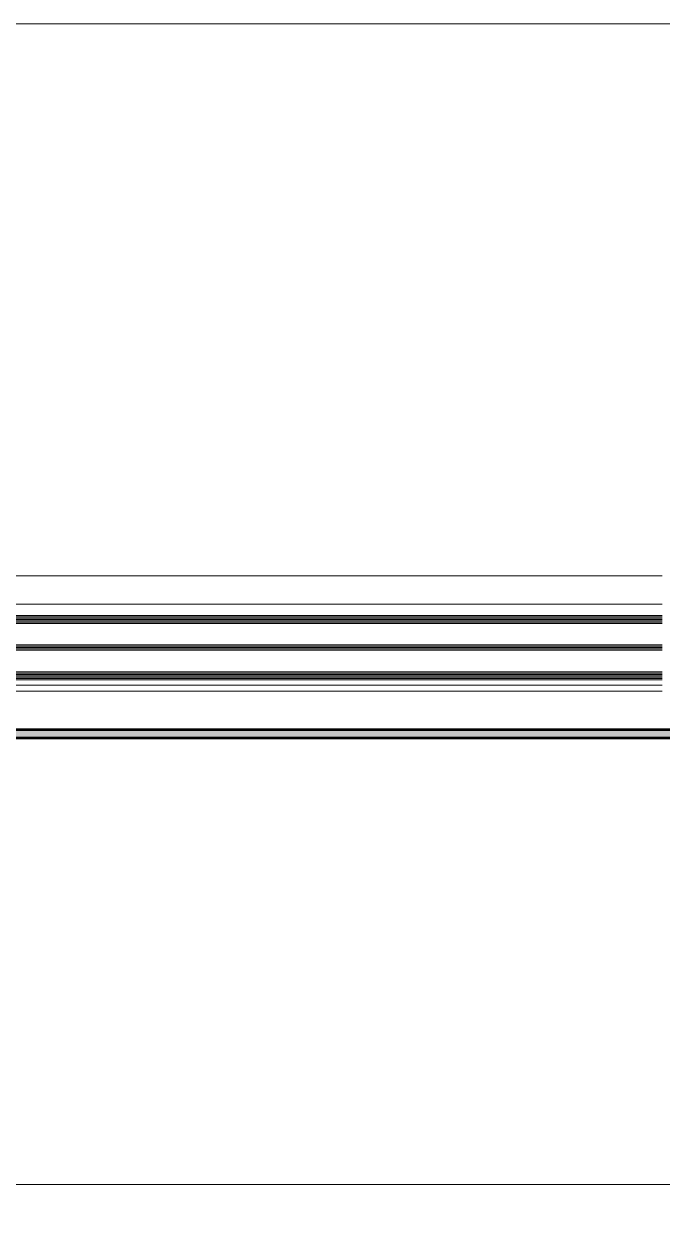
# Model space of a CAD drawing. Header units: millimetres. Extents: x 0 to 7790, y 0 to 17467.
# Drawn here: x 6696 to 7173, y 4459 to 5345 of the extents above; entities that cross this region are included whole.
import ezdxf

# ---------------------------------------------------------------- set-up
doc = ezdxf.new("R2010")
doc.units = ezdxf.units.MM
doc.layers.get('0').update_dxf_attribs({"lineweight": 15})
for name, color, linetype, lineweight in [('_MB_inne_0.15', 251, 'Continuous', 15), ('_MB_kreskowanie_pancerz_0.09', 137, 'Continuous', 9), ('_MB_kreskowanie_profile_0.09', 7, 'Continuous', 9), ('_MB_kreskowanie_szklo_0.09', 157, 'Continuous', 9), ('_MB_profile_0.25', 7, 'Continuous', 25), ('_MB_ramka_0.15', 124, 'Continuous', 15), ('_MB_solid', 7, 'Continuous', 9), ('_MB_szklo_0.15', 142, 'Continuous', 15), ('_MB_widokowa_0.15', 153, 'Continuous', 15)]:
    doc.layers.add(name, color=color, linetype=linetype, lineweight=lineweight)

# ---------------------------------------------------------------- blocks, each defined once
blk = doc.blocks.new('*U304')
at = {"layer": '_MB_kreskowanie_szklo_0.09'}
h = blk.add_hatch(dxfattribs=at)
h.set_pattern_fill('DOTS', color=256, scale=0.25, style=0)
h.set_pattern_definition([(0, (-10.23347, -12.55894), (0.1984375, 0.396875), [0, -0.396875])])
h.paths.add_polyline_path([(0, 0), (6, 0), (6, 16), (0, 16)])
at = {"layer": '_MB_inne_0.15'}
for p, q in [((6, 16), (14, 0)), ((14, 16), (6, 0))]:
    blk.add_line(p, q, dxfattribs=at)
for points in [[(0, 0), (6, 0), (6, 16), (0, 16)], [(6, 0), (14, 0), (14, 16), (6, 16)]]:
    blk.add_lwpolyline(points, close=True, dxfattribs=at)
blk = doc.blocks.new('*U217')
at = {"layer": '_MB_kreskowanie_szklo_0.09'}
for points in [[(585.07, -1), (0, -1)], [(585.07, -2), (0, -2)], [(585.07, -3), (0, -3)], [(585.07, -4), (0, -4)], [(585.07, -5), (0, -5)], [(585.07, -23), (0, -23)], [(585.07, -24), (0, -24)], [(585.07, -25), (0, -25)], [(585.07, -43), (0, -43)], [(585.07, -44), (0, -44)], [(585.07, -45), (0, -45)], [(585.07, -46), (0, -46)], [(585.07, -47), (0, -47)]]:
    blk.add_lwpolyline(points, dxfattribs=at)
at = {"layer": '_MB_szklo_0.15'}
for points in [[(585.07, 0), (0, 0), (0, -6), (585.07, -6)], [(585.07, -22), (0, -22), (0, -26), (585.07, -26)], [(585.07, -42), (0, -42), (0, -48), (585.07, -48)]]:
    blk.add_lwpolyline(points, dxfattribs=at)
at = {"color": 1}
for p in [(0, -22), (0, -42)]:
    blk.add_blockref('*U304', p, dxfattribs=at)
blk = doc.blocks.new('*U218')
at = {"layer": '_MB_widokowa_0.15'}
for points in [[(0, 86), (-569.57, 86)], [(0, 65), (-569.57, 65)], [(-0.5, 4.5), (-569.57, 4.5)], [(0, 0), (-569.57, 0)]]:
    blk.add_lwpolyline(points, dxfattribs=at)
blk = doc.blocks.new('*U281')
at = {"layer": '_MB_kreskowanie_pancerz_0.09', "transparency": 33554585}
h = blk.add_hatch(color=256, dxfattribs=at)
h.dxf.hatch_style = 1
h.paths.add_polyline_path([(6.3, 2.7), (6.3, -2.7), (910.7, -2.7), (910.7, 2.7)])
at = {"layer": '_MB_kreskowanie_profile_0.09'}
h = blk.add_hatch(dxfattribs=at)
h.set_pattern_fill('JIS_WOOD', color=256, scale=0.5)
h.set_pattern_definition([(45, (-7805.01697, -1091.06414), (-0.25, 0.25), [])])
h.paths.add_polyline_path([(5.5, 3.5), (5.5, -3.5), (911.5, -3.51), (911.5, 3.5)])
h.paths.add_polyline_path([(6.3, -2.7), (6.3, 2.7), (910.7, 2.7), (910.7, -2.7)], flags=16)
at = {"layer": '_MB_solid'}
h = blk.add_hatch(color=256, dxfattribs=at)
h.dxf.hatch_style = 1
h.paths.add_polyline_path([(5.5, 3.5), (5.5, -3.5), (911.5, -3.51), (911.5, 3.5)])
h.paths.add_polyline_path([(6.3, 2.7), (910.7, 2.7), (910.7, -2.7), (6.3, -2.7)], flags=16)
at = {"layer": '_MB_profile_0.25'}
for points in [[(5.5, 3.5), (5.5, -3.5), (911.5, -3.51), (911.5, 3.5), (5.5, 3.5)], [(910.7, 2.7), (910.7, -2.7), (6.3, -2.7), (6.3, 2.7), (910.7, 2.7)]]:
    blk.add_lwpolyline(points, dxfattribs=at)

msp = doc.modelspace()

# ---------------------------------------------------------------- linework, layer by layer
at = {"layer": '_MB_ramka_0.15'}
for points in [[(5245, 5345), (7745, 5345), (7745, 2745), (5245, 2745), (5245, 5345)], [(6245, 4478.33), (7745, 4478.33)]]:
    msp.add_lwpolyline(points, dxfattribs=at)

# ---------------------------------------------------------------- block references
at = {"extrusion": (0, 0, -1), "zscale": -1}
msp.add_blockref('*U218', (-6603.5, 4846.665), dxfattribs=at)
at = {"xscale": -1, "rotation": 180}
msp.add_blockref('*U217', (6588, 4855.165), dxfattribs=at)
msp.add_blockref('*U281', (6536.5, 4814.765))

doc.saveas('drawing.dxf')
